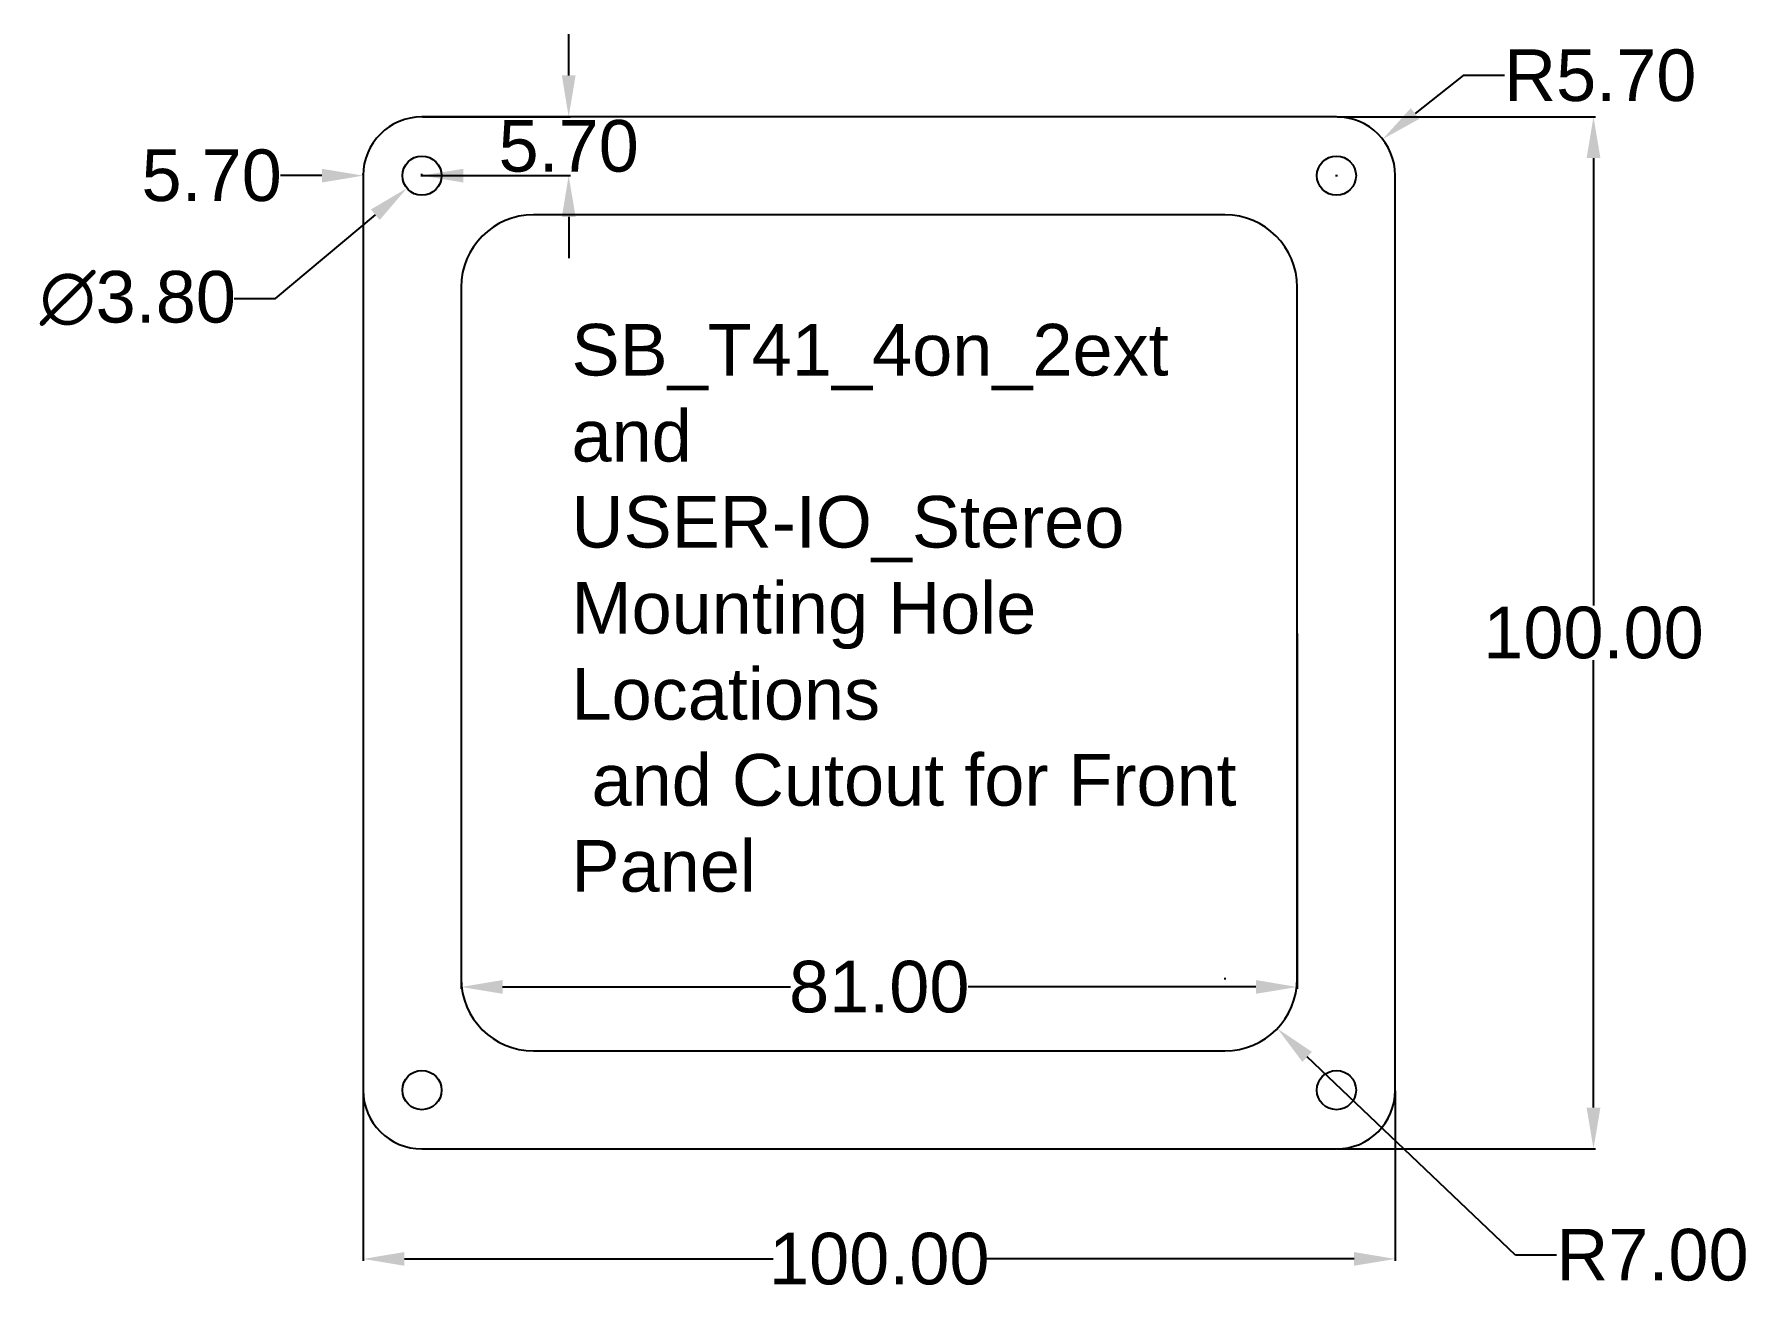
# Model space of a CAD drawing. Header units: millimetres. Extents: x 257 to 422, y -56 to 66.
import ezdxf

# ---------------------------------------------------------------- set-up
doc = ezdxf.new("R2010")
doc.units = ezdxf.units.MM
doc.header["$LTSCALE"] = 0.4
doc.header["$MEASUREMENT"] = 0
doc.styles.get("Standard").update_dxf_attribs({"font": 'arial.ttf'})
doc.dimstyles.get("Standard").update_dxf_attribs({"dimtxt": 5, "dimasz": 4, "dimexe": 0.18, "dimexo": 0.0625, "dimgap": 0.09, "dimtad": 0, "dimtih": 1, "dimtoh": 1, "dimzin": 0, "dimdsep": 46, "dimtxsty": 'Standard', "dimcen": 0.09, "dimclrd": 256, "dimclre": 256, "dimclrt": 256, "dimadec": 0, "dimazin": 0, "dimtfac": 1, "dimtofl": 0, "dimtmove": 0, "dimatfit": 3, "dimfxl": 1, "dimtolj": 1, "dimtzin": 0, "dimlwd": -1, "dimlwe": -1, "dimarcsym": 0})

# ---------------------------------------------------------------- blocks, each defined once
blk = doc.blocks.new('*D10')
at = {"transparency": 16777216}
for p, q in [((288.51, -36.19), (288.51, -52.66)), ((388.51, -36.19), (388.51, -52.66)), ((292.51, -52.48), (328.22, -52.48)), ((384.51, -52.48), (348.79, -52.48))]:
    blk.add_line(p, q, dxfattribs=at)
for points in [[(292.51, -51.81), (292.51, -53.14), (288.51, -52.48)], [(384.51, -51.81), (384.51, -53.14), (388.51, -52.48)]]:
    blk.add_solid(points, dxfattribs=at)
at = {"transparency": 16777216, "insert": (338.51, -52.48), "char_height": 5, "attachment_point": 5}
blk.add_mtext('\\A1;100.00', dxfattribs=at)
blk = doc.blocks.new('*D11')
at = {"transparency": 16777216}
for p, q in [((382.87, 58.18), (407.89, 58.18)), ((407.71, 54.18), (407.71, 10.82)), ((407.71, -37.82), (407.71, 5.53)), ((382.87, -41.82), (407.89, -41.82))]:
    blk.add_line(p, q, dxfattribs=at)
for points in [[(407.04, 54.18), (408.38, 54.18), (407.71, 58.18)], [(407.04, -37.82), (408.38, -37.82), (407.71, -41.82)]]:
    blk.add_solid(points, dxfattribs=at)
at = {"transparency": 16777216, "insert": (407.71, 8.18), "char_height": 5, "attachment_point": 5}
blk.add_mtext('\\A1;100.00', dxfattribs=at)
blk = doc.blocks.new('*D12')
at = {"transparency": 16777216}
for p, q in [((294.12, 52.48), (294.3, 52.48)), ((294.21, 52.39), (294.21, 52.57)), ((280.02, 40.58), (289.69, 48.69)), ((276.02, 40.58), (280.02, 40.58))]:
    blk.add_line(p, q, dxfattribs=at)
blk.add_solid([(289.26, 49.2), (290.11, 48.18), (292.75, 51.26)], dxfattribs=at)
at = {"transparency": 16777216, "insert": (266.68, 40.58), "char_height": 5, "attachment_point": 5}
blk.add_mtext('\\A1;∅3.80', dxfattribs=at)
blk = doc.blocks.new('*D13')
at = {"transparency": 16777216}
for p, q in [((298.01, 8.11), (298.01, -26.31)), ((379.01, 8.11), (379.01, -26.31)), ((302.01, -26.13), (329.9, -26.13)), ((375.01, -26.13), (347.11, -26.13))]:
    blk.add_line(p, q, dxfattribs=at)
for points in [[(302.01, -25.46), (302.01, -26.79), (298.01, -26.13)], [(375.01, -25.46), (375.01, -26.79), (379.01, -26.13)]]:
    blk.add_solid(points, dxfattribs=at)
at = {"transparency": 16777216, "insert": (338.51, -26.13), "char_height": 5, "attachment_point": 5}
blk.add_mtext('\\A1;81.00', dxfattribs=at)
blk = doc.blocks.new('*D14')
at = {"transparency": 16777216}
for p, q in [((284.51, 52.48), (280.51, 52.48)), ((288.51, 52.54), (288.51, 52.66)), ((294.21, 52.54), (294.21, 52.66)), ((298.21, 52.48), (302.21, 52.48))]:
    blk.add_line(p, q, dxfattribs=at)
for points in [[(284.51, 53.14), (284.51, 51.81), (288.51, 52.48)], [(298.21, 53.14), (298.21, 51.81), (294.21, 52.48)]]:
    blk.add_solid(points, dxfattribs=at)
at = {"transparency": 16777216, "insert": (273.83, 52.48), "char_height": 5, "attachment_point": 5}
blk.add_mtext('\\A1;5.70', dxfattribs=at)
blk = doc.blocks.new('*D15')
at = {"transparency": 16777216}
for p, q in [((308.42, 62.18), (308.42, 66.18)), ((294.27, 58.18), (308.6, 58.18)), ((294.27, 52.48), (308.6, 52.48)), ((308.42, 48.48), (308.42, 44.48))]:
    blk.add_line(p, q, dxfattribs=at)
for points in [[(307.76, 62.18), (309.09, 62.18), (308.42, 58.18)], [(307.76, 48.48), (309.09, 48.48), (308.42, 52.48)]]:
    blk.add_solid(points, dxfattribs=at)
at = {"transparency": 16777216, "insert": (308.42, 55.33), "char_height": 5, "attachment_point": 5}
blk.add_mtext('\\A1;5.70', dxfattribs=at)
blk = doc.blocks.new('*D16')
at = {"transparency": 16777216}
for p, q in [((371.92, -25.32), (372.1, -25.32)), ((372.01, -25.41), (372.01, -25.23)), ((400.14, -52.1), (379.97, -32.91)), ((404.14, -52.1), (400.14, -52.1))]:
    blk.add_line(p, q, dxfattribs=at)
blk.add_solid([(380.43, -32.42), (379.51, -33.39), (377.08, -30.15)], dxfattribs=at)
at = {"transparency": 16777216, "insert": (413.42, -52.1), "char_height": 5, "attachment_point": 5}
blk.add_mtext('\\A1;R7.00', dxfattribs=at)
blk = doc.blocks.new('*D17')
at = {"transparency": 16777216}
for p, q in [((395.08, 62.17), (390.42, 58.49)), ((399.08, 62.17), (395.08, 62.17)), ((382.72, 52.48), (382.9, 52.48)), ((382.81, 52.39), (382.81, 52.57))]:
    blk.add_line(p, q, dxfattribs=at)
blk.add_solid([(390, 59.01), (390.83, 57.97), (387.28, 56.01)], dxfattribs=at)
at = {"transparency": 16777216, "insert": (408.36, 62.17), "char_height": 5, "attachment_point": 5}
blk.add_mtext('\\A1;R5.70', dxfattribs=at)

msp = doc.modelspace()

# ---------------------------------------------------------------- linework, layer by layer
for p, q in [((382.805, 58.177), (294.205, 58.177)), ((288.505, 52.477), (288.505, -36.123)), ((388.505, -36.123), (388.505, 52.477)), ((372.005, 48.677), (305.005, 48.677)), ((298.005, 41.677), (298.005, -25.323)), ((379.005, -25.323), (379.005, 41.677)), ((305.005, -32.323), (372.005, -32.323)), ((294.205, -41.823), (382.805, -41.823))]:
    msp.add_line(p, q)
at = {"color": 7}
for centre in [(294.205, 52.477), (382.805, 52.477), (294.205, -36.123), (382.805, -36.123)]:
    msp.add_circle(centre, 1.899, dxfattribs=at)
for centre, radius, start, end in [((294.205, 52.477), 5.7, 90, 180), ((382.805, 52.477), 5.7, 0, 90), ((305.005, 41.677), 7, 90, 180), ((372.005, 41.677), 7, 0, 90), ((305.005, -25.323), 7, 180, 270), ((372.005, -25.323), 7, 270, 0), ((294.205, -36.123), 5.7, 180, 270), ((382.805, -36.123), 5.7, 270, 0)]:
    msp.add_arc(centre, radius, start, end)

# ---------------------------------------------------------------- texts
at = {"insert": (308.695, 38.112), "char_height": 5, "attachment_point": 1}
msp.add_mtext_dynamic_manual_height_columns('SB_T41_4on_2ext and USER-IO_Stereo\\PMounting Hole Locations\\P and Cutout for Front Panel', width=64.44621, gutter_width=1, heights=[0], dxfattribs=at)

# ---------------------------------------------------------------- dimensions: what is measured, and where the dimension line sits
for base, p1, p2, picture, middle in [((308.424, 58.177), (294.205, 52.477), (294.205, 58.177), '*D15', (308.424, 55.327)), ((407.709, -41.823), (382.805, 58.177), (382.805, -41.823), '*D11', (407.709, 8.177))]:
    dim = msp.add_linear_dim(base=base, p1=p1, p2=p2, angle=90, dimstyle='Standard')
    dim.commit()
    dim.dimension.update_dxf_attribs({"geometry": picture, "text_midpoint": middle})
for center, mpoint, picture, middle in [((382.805, 52.477), (387.278, 56.011), '*D17', (408.358, 62.175)), ((372.005, -25.323), (377.076, -30.149), '*D16', (413.417, -52.099))]:
    dim = msp.add_radius_dim(center=center, mpoint=mpoint, dimstyle='Standard')
    dim.commit()
    dim.dimension.update_dxf_attribs({"geometry": picture, "text_midpoint": middle, "dimtype": 164})
for base, p1, p2, picture, middle in [((288.505, 52.477), (294.205, 52.477), (288.505, 52.477), '*D14', (273.827, 52.477)), ((388.505, -52.475), (288.505, -36.123), (388.505, -36.123), '*D10', (338.505, -52.475))]:
    dim = msp.add_linear_dim(base=base, p1=p1, p2=p2, dimstyle='Standard')
    dim.commit()
    dim.dimension.update_dxf_attribs({"geometry": picture, "text_midpoint": middle})
dim = msp.add_diameter_dim_2p(p1=(295.66, 53.697), p2=(292.75, 51.257), dimstyle='Standard')
dim.commit()
dim.dimension.update_dxf_attribs({"geometry": '*D12', "text_midpoint": (266.679, 40.581), "dimtype": 163})
dim = msp.add_linear_dim(base=(298.005, -26.127), p1=(379.005, 8.177), p2=(298.005, 8.177), dimstyle='Standard')
dim.commit()
dim.dimension.update_dxf_attribs({"geometry": '*D13', "text_midpoint": (338.505, -26.127), "dimtype": 160})

doc.saveas('drawing.dxf')
